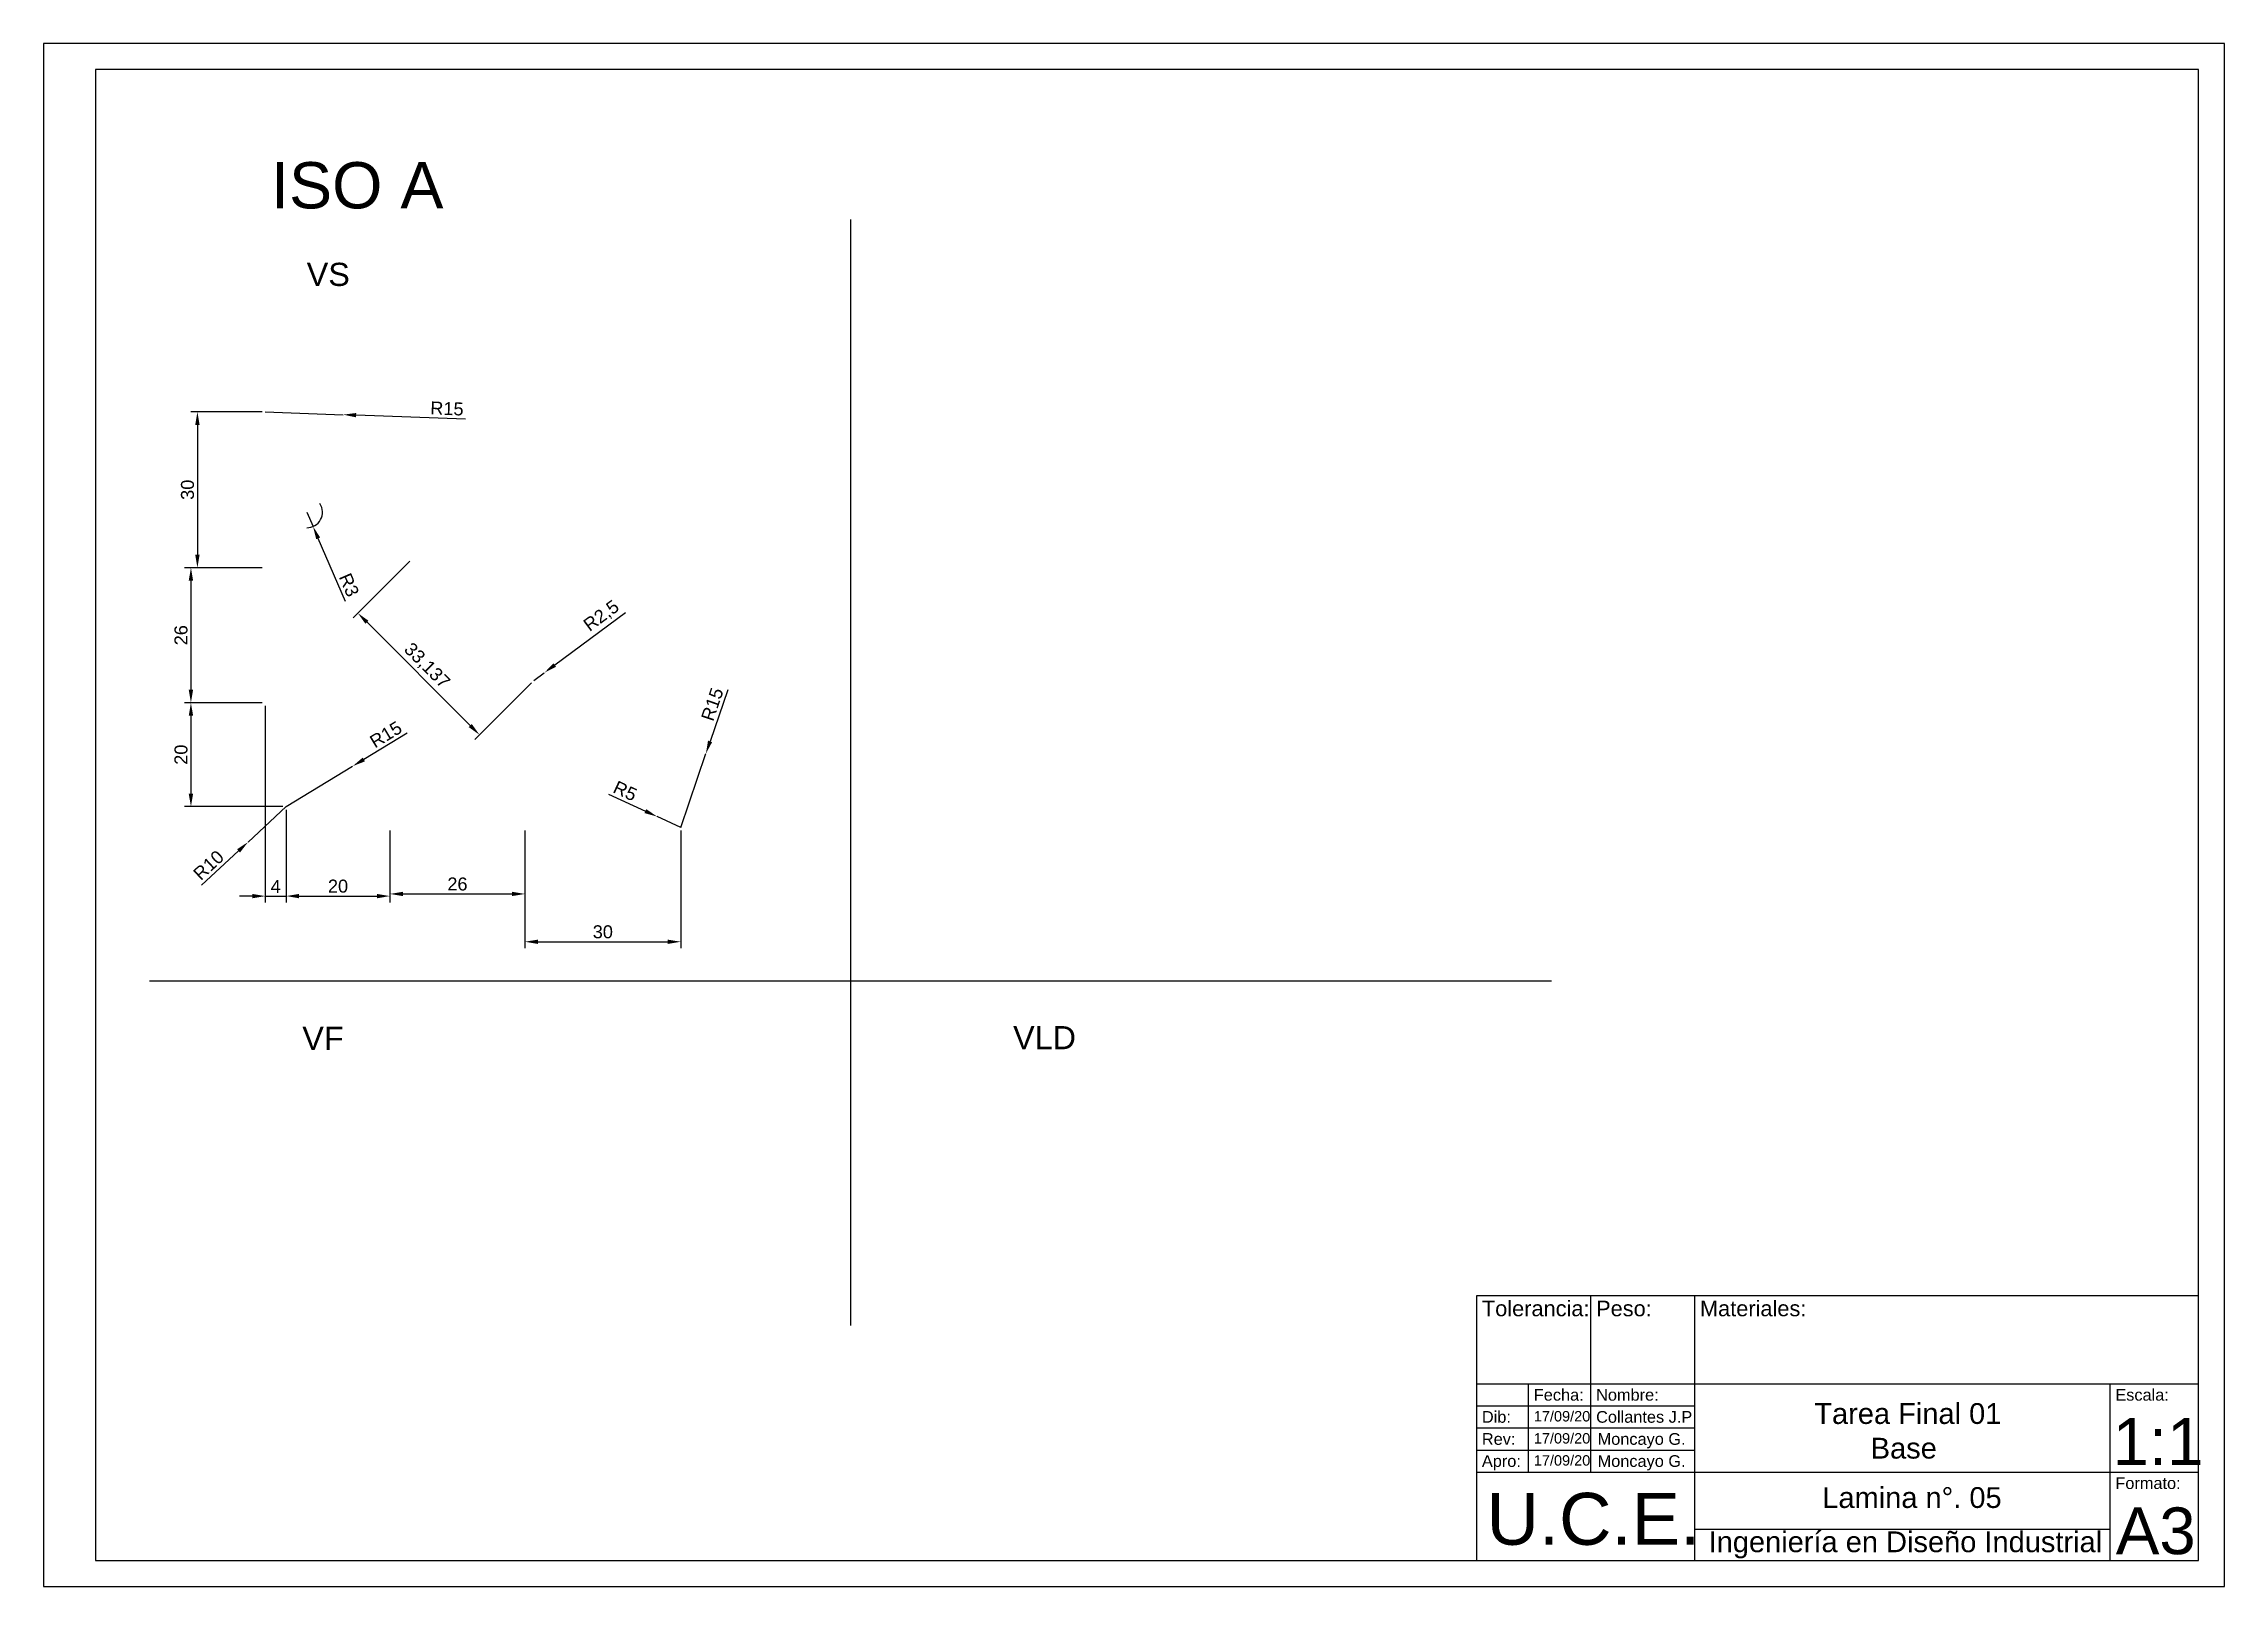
# Paper-space layout 'Base' of a CAD drawing. Header units: inches, sheet in millimetres. Extents: x 0 to 420, y 0 to 297.
import ezdxf

# ---------------------------------------------------------------- set-up
doc = ezdxf.new("R2010")
doc.units = ezdxf.units.IN
doc.header["$MEASUREMENT"] = 0
doc.layers.add('Cotas', color=172, linetype='Continuous', lineweight=9)
doc.styles.get("Standard").update_dxf_attribs({"font": 'arial.ttf'})
doc.dimstyles.new('ISO-25', dxfattribs={"dimtxt": 2.5, "dimasz": 2.5, "dimexe": 1.25, "dimexo": 0.625, "dimtad": 1, "dimdec": 3, "dimtxsty": 'Standard', "dimcen": 2.5, "dimadec": 0, "dimazin": 0, "dimtfac": 1, "dimtdec": 3, "dimtmove": 0, "dimatfit": 3, "dimfxl": 1, "dimarcsym": 0})

# ---------------------------------------------------------------- blocks, each defined once
blk = doc.blocks.new('*D63')
at = {"layer": 'Cotas', "color": 0, "lineweight": -2, "transparency": 16777216}
for p, q in [((108.8, 152.51), (115.89, 149.25)), ((122.7, 146.11), (118.16, 148.2))]:
    blk.add_line(p, q, dxfattribs=at)
at = {"layer": 'Cotas', "color": 0, "transparency": 16777216}
blk.add_solid([(116.06, 149.63), (115.71, 148.87), (118.16, 148.2)], dxfattribs=at)
at = {"layer": 'Defpoints', "color": 0, "transparency": 16777216}
for p in [(118.16, 148.2), (122.7, 146.11)]:
    blk.add_point(p, dxfattribs=at)
at = {"layer": 'Cotas', "color": 0, "transparency": 16777216, "insert": (112, 153.12), "char_height": 2.5, "attachment_point": 5, "rotation": 335.3059}
blk.add_mtext('R5', dxfattribs=at)
blk = doc.blocks.new('*D64')
at = {"layer": 'Cotas', "color": 0, "lineweight": -2, "transparency": 16777216}
for p, q in [((131.76, 172.62), (128.36, 162.67)), ((122.7, 146.11), (127.55, 160.31))]:
    blk.add_line(p, q, dxfattribs=at)
at = {"layer": 'Cotas', "color": 0, "transparency": 16777216}
blk.add_solid([(127.96, 162.81), (128.75, 162.54), (127.55, 160.31)], dxfattribs=at)
at = {"layer": 'Defpoints', "color": 0, "transparency": 16777216}
for p in [(127.55, 160.31), (122.7, 146.11)]:
    blk.add_point(p, dxfattribs=at)
at = {"layer": 'Cotas', "color": 0, "transparency": 16777216, "insert": (128.79, 169.81), "char_height": 2.5, "attachment_point": 5, "rotation": 71.1345}
blk.add_mtext('R15', dxfattribs=at)
blk = doc.blocks.new('*D65')
at = {"layer": 'Cotas', "color": 0, "lineweight": -2, "transparency": 16777216}
for p, q in [((112.08, 187.44), (98.44, 177.37)), ((94.42, 174.4), (96.43, 175.88))]:
    blk.add_line(p, q, dxfattribs=at)
at = {"layer": 'Cotas', "color": 0, "transparency": 16777216}
blk.add_solid([(98.19, 177.7), (98.68, 177.03), (96.43, 175.88)], dxfattribs=at)
at = {"layer": 'Defpoints', "color": 0, "transparency": 16777216}
for p in [(94.42, 174.4), (96.43, 175.88)]:
    blk.add_point(p, dxfattribs=at)
at = {"layer": 'Cotas', "color": 0, "transparency": 16777216, "insert": (107.51, 186.72), "char_height": 2.5, "attachment_point": 5, "rotation": 36.4444}
blk.add_mtext('R2,5', dxfattribs=at)
blk = doc.blocks.new('*D66')
at = {"layer": 'Cotas', "color": 0, "lineweight": -2, "transparency": 16777216}
for p, q in [((50.7, 206.8), (51.89, 204.05)), ((58.12, 189.61), (52.88, 201.75))]:
    blk.add_line(p, q, dxfattribs=at)
blk.add_arc((50.7, 206.8), 3, 269.4735, 33.0634, dxfattribs=at)
at = {"layer": 'Cotas', "color": 0, "transparency": 16777216}
blk.add_solid([(53.26, 201.92), (52.5, 201.59), (51.89, 204.05)], dxfattribs=at)
at = {"layer": 'Defpoints', "color": 0, "transparency": 16777216}
for p in [(50.7, 206.8), (51.89, 204.05)]:
    blk.add_point(p, dxfattribs=at)
at = {"layer": 'Cotas', "color": 0, "transparency": 16777216, "insert": (58.82, 192.79), "char_height": 2.5, "attachment_point": 5, "rotation": 293.3468}
blk.add_mtext('R3', dxfattribs=at)
blk = doc.blocks.new('*D67')
at = {"layer": 'Cotas', "color": 0, "lineweight": -2, "transparency": 16777216}
for p, q in [((69.99, 164.24), (61.66, 159.19)), ((46.7, 150.11), (59.52, 157.89))]:
    blk.add_line(p, q, dxfattribs=at)
at = {"layer": 'Cotas', "color": 0, "transparency": 16777216}
blk.add_solid([(61.45, 159.55), (61.88, 158.83), (59.52, 157.89)], dxfattribs=at)
at = {"layer": 'Defpoints', "color": 0, "transparency": 16777216}
for p in [(59.52, 157.89), (46.7, 150.11)]:
    blk.add_point(p, dxfattribs=at)
at = {"layer": 'Cotas', "color": 0, "transparency": 16777216, "insert": (65.91, 163.99), "char_height": 2.5, "attachment_point": 5, "rotation": 31.2418}
blk.add_mtext('R15', dxfattribs=at)
blk = doc.blocks.new('*D68')
at = {"layer": 'Cotas', "color": 0, "lineweight": -2, "transparency": 16777216}
for p, q in [((46.7, 150.11), (39.38, 143.3)), ((30.43, 134.98), (37.55, 141.6))]:
    blk.add_line(p, q, dxfattribs=at)
at = {"layer": 'Cotas', "color": 0, "transparency": 16777216}
blk.add_solid([(37.26, 141.9), (37.83, 141.29), (39.38, 143.3)], dxfattribs=at)
at = {"layer": 'Defpoints', "color": 0, "transparency": 16777216}
for p in [(46.7, 150.11), (39.38, 143.3)]:
    blk.add_point(p, dxfattribs=at)
at = {"layer": 'Cotas', "color": 0, "transparency": 16777216, "insert": (31.78, 138.83), "char_height": 2.5, "attachment_point": 5, "rotation": 42.932}
blk.add_mtext('R10', dxfattribs=at)
blk = doc.blocks.new('*D69')
at = {"layer": 'Cotas', "color": 0, "lineweight": -2, "transparency": 16777216}
for p, q in [((42.07, 226.11), (28.37, 226.11)), ((29.62, 223.61), (29.62, 198.61)), ((42.07, 196.11), (28.37, 196.11))]:
    blk.add_line(p, q, dxfattribs=at)
at = {"layer": 'Cotas', "color": 0, "transparency": 16777216}
for points in [[(29.2, 223.61), (30.04, 223.61), (29.62, 226.11)], [(29.2, 198.61), (30.04, 198.61), (29.62, 196.11)]]:
    blk.add_solid(points, dxfattribs=at)
at = {"layer": 'Defpoints', "color": 0, "transparency": 16777216}
for p in [(42.7, 226.11), (29.62, 196.11), (42.7, 196.11)]:
    blk.add_point(p, dxfattribs=at)
at = {"layer": 'Cotas', "color": 0, "transparency": 16777216, "insert": (27.72, 211.11), "char_height": 2.5, "attachment_point": 5, "rotation": 90}
blk.add_mtext('30', dxfattribs=at)
blk = doc.blocks.new('*D70')
at = {"layer": 'Cotas', "color": 0, "lineweight": -2, "transparency": 16777216}
for p, q in [((42.07, 196.11), (27.12, 196.11)), ((28.37, 193.61), (28.37, 172.61)), ((42.07, 170.11), (27.12, 170.11))]:
    blk.add_line(p, q, dxfattribs=at)
at = {"layer": 'Cotas', "color": 0, "transparency": 16777216}
for points in [[(27.95, 193.61), (28.79, 193.61), (28.37, 196.11)], [(27.95, 172.61), (28.79, 172.61), (28.37, 170.11)]]:
    blk.add_solid(points, dxfattribs=at)
at = {"layer": 'Defpoints', "color": 0, "transparency": 16777216}
for p in [(42.7, 196.11), (28.37, 170.11), (42.7, 170.11)]:
    blk.add_point(p, dxfattribs=at)
at = {"layer": 'Cotas', "color": 0, "transparency": 16777216, "insert": (26.47, 183.11), "char_height": 2.5, "attachment_point": 5, "rotation": 90}
blk.add_mtext('26', dxfattribs=at)
blk = doc.blocks.new('*D71')
at = {"layer": 'Cotas', "color": 0, "lineweight": -2, "transparency": 16777216}
for p, q in [((42.07, 170.11), (27.12, 170.11)), ((28.37, 167.61), (28.37, 152.61)), ((46.07, 150.11), (27.12, 150.11))]:
    blk.add_line(p, q, dxfattribs=at)
at = {"layer": 'Cotas', "color": 0, "transparency": 16777216}
for points in [[(27.95, 167.61), (28.79, 167.61), (28.37, 170.11)], [(27.95, 152.61), (28.79, 152.61), (28.37, 150.11)]]:
    blk.add_solid(points, dxfattribs=at)
at = {"layer": 'Defpoints', "color": 0, "transparency": 16777216}
for p in [(42.7, 170.11), (28.37, 150.11), (46.7, 150.11)]:
    blk.add_point(p, dxfattribs=at)
at = {"layer": 'Cotas', "color": 0, "transparency": 16777216, "insert": (26.47, 160.11), "char_height": 2.5, "attachment_point": 5, "rotation": 90}
blk.add_mtext('20', dxfattribs=at)
blk = doc.blocks.new('*D72')
at = {"layer": 'Cotas', "color": 0, "lineweight": -2, "transparency": 16777216}
for p, q in [((46.7, 149.49), (46.7, 131.64)), ((66.7, 145.49), (66.7, 131.64)), ((49.2, 132.89), (64.2, 132.89))]:
    blk.add_line(p, q, dxfattribs=at)
at = {"layer": 'Cotas', "color": 0, "transparency": 16777216}
for points in [[(49.2, 133.3), (49.2, 132.47), (46.7, 132.89)], [(64.2, 133.3), (64.2, 132.47), (66.7, 132.89)]]:
    blk.add_solid(points, dxfattribs=at)
at = {"layer": 'Defpoints', "color": 0, "transparency": 16777216}
for p in [(46.7, 150.11), (66.7, 146.11), (66.7, 132.89)]:
    blk.add_point(p, dxfattribs=at)
at = {"layer": 'Cotas', "color": 0, "transparency": 16777216, "insert": (56.7, 134.79), "char_height": 2.5, "attachment_point": 5}
blk.add_mtext('20', dxfattribs=at)
blk = doc.blocks.new('*D73')
at = {"layer": 'Cotas', "color": 0, "lineweight": -2, "transparency": 16777216}
for p, q in [((66.7, 145.49), (66.7, 132.05)), ((92.7, 145.49), (92.7, 132.05)), ((69.2, 133.3), (90.2, 133.3))]:
    blk.add_line(p, q, dxfattribs=at)
at = {"layer": 'Cotas', "color": 0, "transparency": 16777216}
for points in [[(69.2, 133.72), (69.2, 132.89), (66.7, 133.3)], [(90.2, 133.72), (90.2, 132.89), (92.7, 133.3)]]:
    blk.add_solid(points, dxfattribs=at)
at = {"layer": 'Defpoints', "color": 0, "transparency": 16777216}
for p in [(66.7, 146.11), (92.7, 146.11), (92.7, 133.3)]:
    blk.add_point(p, dxfattribs=at)
at = {"layer": 'Cotas', "color": 0, "transparency": 16777216, "insert": (79.7, 135.2), "char_height": 2.5, "attachment_point": 5}
blk.add_mtext('26', dxfattribs=at)
blk = doc.blocks.new('*D74')
at = {"layer": 'Cotas', "color": 0, "lineweight": -2, "transparency": 16777216}
for p, q in [((92.7, 145.49), (92.7, 122.85)), ((122.7, 145.49), (122.7, 122.85)), ((95.2, 124.1), (120.2, 124.1))]:
    blk.add_line(p, q, dxfattribs=at)
at = {"layer": 'Cotas', "color": 0, "transparency": 16777216}
for points in [[(95.2, 124.51), (95.2, 123.68), (92.7, 124.1)], [(120.2, 124.51), (120.2, 123.68), (122.7, 124.1)]]:
    blk.add_solid(points, dxfattribs=at)
at = {"layer": 'Defpoints', "color": 0, "transparency": 16777216}
for p in [(92.7, 146.11), (122.7, 146.11), (122.7, 124.1)]:
    blk.add_point(p, dxfattribs=at)
at = {"layer": 'Cotas', "color": 0, "transparency": 16777216, "insert": (107.7, 126), "char_height": 2.5, "attachment_point": 5}
blk.add_mtext('30', dxfattribs=at)
blk = doc.blocks.new('*D75')
at = {"layer": 'Cotas', "color": 0, "lineweight": -2, "transparency": 16777216}
for p, q in [((42.7, 169.49), (42.7, 131.64)), ((46.7, 149.49), (46.7, 131.64)), ((40.2, 132.89), (37.7, 132.89)), ((42.7, 132.89), (46.7, 132.89)), ((49.2, 132.89), (51.7, 132.89))]:
    blk.add_line(p, q, dxfattribs=at)
at = {"layer": 'Cotas', "color": 0, "transparency": 16777216}
for points in [[(40.2, 133.3), (40.2, 132.47), (42.7, 132.89)], [(49.2, 133.3), (49.2, 132.47), (46.7, 132.89)]]:
    blk.add_solid(points, dxfattribs=at)
at = {"layer": 'Defpoints', "color": 0, "transparency": 16777216}
for p in [(42.7, 170.11), (46.7, 150.11), (46.7, 132.89)]:
    blk.add_point(p, dxfattribs=at)
at = {"layer": 'Cotas', "color": 0, "transparency": 16777216, "insert": (44.7, 134.76), "char_height": 2.5, "attachment_point": 5}
blk.add_mtext('4', dxfattribs=at)
blk = doc.blocks.new('*D76')
at = {"layer": 'Cotas', "color": 0, "lineweight": -2, "transparency": 16777216}
for p, q in [((42.7, 226.11), (57.69, 225.57)), ((81.23, 224.71), (60.19, 225.48))]:
    blk.add_line(p, q, dxfattribs=at)
at = {"layer": 'Cotas', "color": 0, "transparency": 16777216}
blk.add_solid([(60.2, 225.89), (60.17, 225.06), (57.69, 225.57)], dxfattribs=at)
at = {"layer": 'Defpoints', "color": 0, "transparency": 16777216}
for p in [(42.7, 226.11), (57.69, 225.57)]:
    blk.add_point(p, dxfattribs=at)
at = {"layer": 'Cotas', "color": 0, "transparency": 16777216, "insert": (77.68, 226.74), "char_height": 2.5, "attachment_point": 5, "rotation": 357.9159}
blk.add_mtext('R15', dxfattribs=at)
blk = doc.blocks.new('*D77')
at = {"layer": 'Cotas', "color": 0, "lineweight": -2, "transparency": 16777216}
for p, q in [((70.54, 197.39), (59.63, 186.48)), ((62.29, 185.6), (82.18, 165.7)), ((93.97, 173.96), (83.07, 163.05))]:
    blk.add_line(p, q, dxfattribs=at)
at = {"layer": 'Cotas', "color": 0, "transparency": 16777216}
for points in [[(62.58, 185.89), (61.99, 185.3), (60.52, 187.36)], [(82.48, 166), (81.89, 165.41), (83.95, 163.93)]]:
    blk.add_solid(points, dxfattribs=at)
at = {"layer": 'Defpoints', "color": 0, "transparency": 16777216}
for p in [(70.98, 197.83), (94.42, 174.4), (83.95, 163.93)]:
    blk.add_point(p, dxfattribs=at)
at = {"layer": 'Cotas', "color": 0, "transparency": 16777216, "insert": (73.74, 177.15), "char_height": 2.5, "attachment_point": 5, "rotation": 315}
blk.add_mtext('33,137', dxfattribs=at)

psp = doc.layouts.new('Base')

# ---------------------------------------------------------------- linework, layer by layer
for p, q in [((420, 297), (0, 297)), ((0, 297), (0, 0)), ((420, 0), (420, 297)), ((415, 292), (10, 292)), ((10, 292), (10, 5)), ((415, 5), (415, 292)), ((155.4061, 263.1407), (155.4061, 50.2395)), ((155.4061, 116.5002), (20.4061, 116.5002)), ((290.4061, 116.5002), (155.4061, 116.5002)), ((276, 56), (415, 56)), ((276, 5), (276, 56)), ((298, 22), (298, 56)), ((318, 5), (318, 56)), ((276, 39), (415, 39)), ((286, 22), (286, 39)), ((398, 5), (398, 39)), ((276, 34.75), (318, 34.75)), ((276, 30.5), (318, 30.5)), ((276, 26.25), (318, 26.25)), ((276, 22), (415, 22)), ((318, 11), (398, 11)), ((10, 5), (415, 5)), ((276, 8), (276, 8)), ((276, 8), (276, 8)), ((0, 0), (420, 0))]:
    psp.add_line(p, q)

# ---------------------------------------------------------------- texts
for s, height, p in [('ISO A', 8.91222, (43.8048, 265.2763, 4786.9812)), ('VS', 4.45611, (50.672, 250.3519, 2393.4906)), ('VF', 4.45611, (49.8242, 103.2886, 2393.4906)), ('VLD', 4.45611, (186.7175, 103.4095, 2393.4906))]:
    psp.add_text(s, height=height).set_placement(p)
at = {"attachment_point": 1}
for s, width, insert, char_height in [('Tolerancia:', 22, (277, 55), 3), ('Peso:', 22, (299, 55), 3), ('Materiales:', 22, (319, 55), 3), ('Fecha:', 22, (287, 38), 2.25), ('Nombre:', 22, (299, 38), 2.25), ('Escala:', 22, (399, 38), 2.25), ('Dib:', 22, (277, 33.75), 2.25), ('Collantes J.P', 22, (299, 33.75), 2.25), ('      Tarea Final 01 ^J             Base', 78.095234, (331.7079, 35.2712), 4), ('Rev:', 22, (277, 29.5), 2.25), ('1:1', 38.123989, (398.4784, 32.3819), 9), ('Apro:', 22, (277, 25.25), 2.25), ('Formato:', 22, (399, 21), 2.25), ('U.C.E.', 38.123989, (277.9, 18), 10), ('Lamina n°. 05', 78.095234, (342.5631, 19.0972), 4), ('A3', 38.123989, (399.0906, 15.197), 9), ('Ingeniería en Diseño Industrial', 78.095234, (320.6715, 10.579), 4)]:
    psp.add_mtext_dynamic_manual_height_columns(s, width=width, gutter_width=12.5, heights=[0], dxfattribs=dict(at, insert=insert, char_height=char_height))
at = {"ltscale": 0.01, "attachment_point": 1}
for s, insert, char_height in [('17/09/20', (287, 33.75), 2), ('17/09/20', (287, 29.5), 2), ('Moncayo G.', (299.2875, 29.5), 2.25), ('17/09/20', (287, 25.25), 2), ('Moncayo G.', (299.2875, 25.25), 2.25)]:
    psp.add_mtext_dynamic_manual_height_columns(s, width=22, gutter_width=12.5, heights=[0], dxfattribs=dict(at, insert=insert, char_height=char_height))

# ---------------------------------------------------------------- dimensions: what is measured, and where the dimension line sits
at = {"layer": 'Cotas'}
for center, mpoint, picture, middle in [((42.6994, 226.1138), (57.6894, 225.5683), '*D76', (77.6081, 224.8435)), ((50.6994, 206.8001), (51.8882, 204.0457), '*D66', (57.0739, 192.0318)), ((94.4151, 174.3981), (96.4262, 175.8832), '*D65', (108.7788, 185.0051)), ((122.6994, 146.1138), (127.5496, 160.308), '*D64', (130.5863, 169.1949)), ((122.6994, 146.1138), (118.1566, 148.2027), '*D63', (111.2061, 151.3987)), ((46.6994, 150.1138), (39.3777, 143.3025), '*D68', (33.0756, 137.4396))]:
    dim = psp.add_radius_dim(center=center, mpoint=mpoint, dimstyle='ISO-25', override={"dimlfac": -1}, dxfattribs=at)
    dim.commit()
    dim.dimension.update_dxf_attribs({"geometry": picture, "text_midpoint": middle, "dimtype": 164})
for p1, p2, distance, picture, middle in [((42.6994, 226.1138), (42.6994, 196.1138), -13.078, '*D69', (27.7191, 211.1138)), ((70.9836, 197.8296), (94.4151, 174.3981), -14.7999, '*D77', (73.7386, 177.153)), ((42.6994, 196.1138), (42.6994, 170.1138), -14.328, '*D70', (26.4699, 183.1138))]:
    dim = psp.add_aligned_dim(p1=p1, p2=p2, distance=distance, dimstyle='ISO-25', override={"dimlfac": -1}, dxfattribs=at)
    dim.commit()
    dim.dimension.update_dxf_attribs({"geometry": picture, "text_midpoint": middle})
dim = psp.add_linear_dim(base=(28.3714, 150.1138), p1=(42.6994, 170.1138), p2=(46.6994, 150.1138), angle=90, dimstyle='ISO-25', override={"dimlfac": -1}, dxfattribs=at)
dim.commit()
dim.dimension.update_dxf_attribs({"geometry": '*D71', "text_midpoint": (26.4699, 160.1138)})
for base, p1, p2, picture, middle in [((46.6994, 132.8854), (42.6994, 170.1138), (46.6994, 150.1138), '*D75', (44.6994, 134.7604)), ((66.6994, 132.8854), (46.6994, 150.1138), (66.6994, 146.1138), '*D72', (56.6994, 134.7869)), ((92.6994, 133.3021), (66.6994, 146.1138), (92.6994, 146.1138), '*D73', (79.6994, 135.2035)), ((122.6994, 124.0954), (92.6994, 146.1138), (122.6994, 146.1138), '*D74', (107.6994, 125.9977))]:
    dim = psp.add_linear_dim(base=base, p1=p1, p2=p2, dimstyle='ISO-25', override={"dimlfac": -1}, dxfattribs=at)
    dim.commit()
    dim.dimension.update_dxf_attribs({"geometry": picture, "text_midpoint": middle})
dim = psp.add_radius_dim(center=(46.6994, 150.1138), mpoint=(59.5241, 157.8936), dimstyle='ISO-25', override={"dimlfac": -1}, dxfattribs=at)
dim.commit()
dim.dimension.update_dxf_attribs({"geometry": '*D67', "text_midpoint": (66.8952, 162.365)})

doc.saveas('drawing.dxf')
